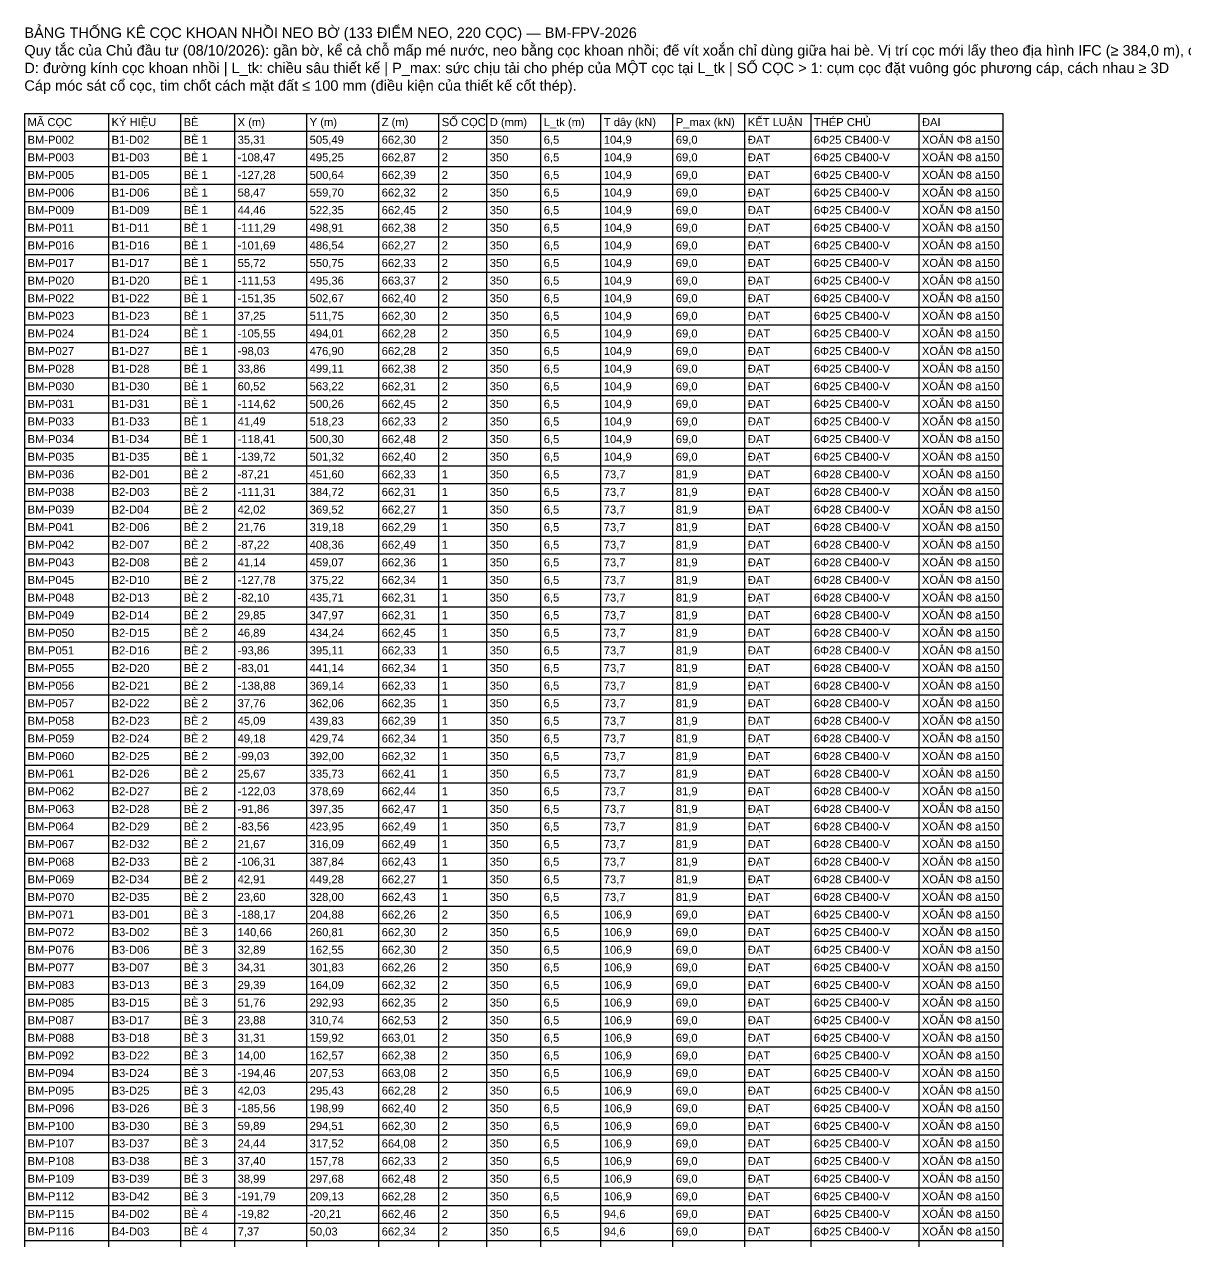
# Model space of a CAD drawing. Header units: metres. Extents: x -627 to 930, y -69 to 633.
# Drawn here: x 201 to 375.1, y 449.4 to 631.9 of the extents above; entities that cross this region are included whole.
import ezdxf

# ---------------------------------------------------------------- set-up
doc = ezdxf.new("R2010")
doc.units = ezdxf.units.M
doc.layers.add('07_BANG_THONG_KE_COC_BO', color=7, linetype='CONTINUOUS')
doc.styles.add('VN', font='arial.ttf')

msp = doc.modelspace()

# ---------------------------------------------------------------- linework, layer by layer
at = {"layer": '07_BANG_THONG_KE_COC_BO'}
for p, q in [((200.97, 618.488), (347.67, 618.488)), ((200.97, 618.488), (200.97, 264.728)), ((213.57, 618.488), (213.57, 264.728)), ((224.37, 618.488), (224.37, 264.728)), ((232.47, 618.488), (232.47, 264.728)), ((243.27, 618.488), (243.27, 264.728)), ((254.07, 618.488), (254.07, 264.728)), ((263.07, 618.488), (263.07, 264.728)), ((270.27, 618.488), (270.27, 264.728)), ((278.37, 618.488), (278.37, 264.728)), ((287.37, 618.488), (287.37, 264.728)), ((298.17, 618.488), (298.17, 264.728)), ((308.97, 618.488), (308.97, 264.728)), ((318.87, 618.488), (318.87, 264.728)), ((335.07, 618.488), (335.07, 264.728)), ((347.67, 618.488), (347.67, 264.728)), ((200.97, 615.848), (347.67, 615.848)), ((200.97, 613.208), (347.67, 613.208)), ((200.97, 610.568), (347.67, 610.568)), ((200.97, 607.928), (347.67, 607.928)), ((200.97, 605.288), (347.67, 605.288)), ((200.97, 602.648), (347.67, 602.648)), ((200.97, 600.008), (347.67, 600.008)), ((200.97, 597.368), (347.67, 597.368)), ((200.97, 594.728), (347.67, 594.728)), ((200.97, 592.088), (347.67, 592.088)), ((200.97, 589.448), (347.67, 589.448)), ((200.97, 586.808), (347.67, 586.808)), ((200.97, 584.168), (347.67, 584.168)), ((200.97, 581.528), (347.67, 581.528)), ((200.97, 578.888), (347.67, 578.888)), ((200.97, 576.248), (347.67, 576.248)), ((200.97, 573.608), (347.67, 573.608)), ((200.97, 570.968), (347.67, 570.968)), ((200.97, 568.328), (347.67, 568.328)), ((200.97, 565.688), (347.67, 565.688)), ((200.97, 563.048), (347.67, 563.048)), ((200.97, 560.408), (347.67, 560.408)), ((200.97, 557.768), (347.67, 557.768)), ((200.97, 555.128), (347.67, 555.128)), ((200.97, 552.488), (347.67, 552.488)), ((200.97, 549.848), (347.67, 549.848)), ((200.97, 547.208), (347.67, 547.208)), ((200.97, 544.568), (347.67, 544.568)), ((200.97, 541.928), (347.67, 541.928)), ((200.97, 539.288), (347.67, 539.288)), ((200.97, 536.648), (347.67, 536.648)), ((200.97, 534.008), (347.67, 534.008)), ((200.97, 531.368), (347.67, 531.368)), ((200.97, 528.728), (347.67, 528.728)), ((200.97, 526.088), (347.67, 526.088)), ((200.97, 523.448), (347.67, 523.448)), ((200.97, 520.808), (347.67, 520.808)), ((200.97, 518.168), (347.67, 518.168)), ((200.97, 515.528), (347.67, 515.528)), ((200.97, 512.888), (347.67, 512.888)), ((200.97, 510.248), (347.67, 510.248)), ((200.97, 507.608), (347.67, 507.608)), ((200.97, 504.968), (347.67, 504.968)), ((200.97, 502.328), (347.67, 502.328)), ((200.97, 499.688), (347.67, 499.688)), ((200.97, 497.048), (347.67, 497.048)), ((200.97, 494.408), (347.67, 494.408)), ((200.97, 491.768), (347.67, 491.768)), ((200.97, 489.128), (347.67, 489.128)), ((200.97, 486.488), (347.67, 486.488)), ((200.97, 483.848), (347.67, 483.848)), ((200.97, 481.208), (347.67, 481.208)), ((200.97, 478.568), (347.67, 478.568)), ((200.97, 475.928), (347.67, 475.928)), ((200.97, 473.288), (347.67, 473.288)), ((200.97, 470.648), (347.67, 470.648)), ((200.97, 468.008), (347.67, 468.008)), ((200.97, 465.368), (347.67, 465.368)), ((200.97, 462.728), (347.67, 462.728)), ((200.97, 460.088), (347.67, 460.088)), ((200.97, 457.448), (347.67, 457.448)), ((200.97, 454.808), (347.67, 454.808)), ((200.97, 452.168), (347.67, 452.168)), ((200.97, 449.528), (347.67, 449.528))]:
    msp.add_line(p, q, dxfattribs=at)

# ---------------------------------------------------------------- texts
at = {"layer": '07_BANG_THONG_KE_COC_BO', "style": 'VN'}
for s, height, p in [('BẢNG THỐNG KÊ CỌC KHOAN NHỒI NEO BỜ (133 ĐIỂM NEO, 220 CỌC) — BM-FPV-2026', 1.56, (200.97, 629.84)), ('Quy tắc của Chủ đầu tư (08/10/2026): gần bờ, kể cả chỗ mấp mé nước, neo bằng cọc khoan nhồi; đế vít xoắn chỉ dùng giữa hai bè. Vị trí cọc mới lấy theo địa hình IFC (≥ 384,0 m), chưa phải khảo sát.', 1.56, (200.97, 627.2)), ('D: đường kính cọc khoan nhồi | L_tk: chiều sâu thiết kế | P_max: sức chịu tải cho phép của MỘT cọc tại L_tk | SỐ CỌC > 1: cụm cọc đặt vuông góc phương cáp, cách nhau ≥ 3D', 1.56, (200.97, 624.56)), ('Cáp móc sát cổ cọc, tim chốt cách mặt đất ≤ 100 mm (điều kiện của thiết kế cốt thép).', 1.56, (200.97, 621.92)), ('MÃ CỌC', 1.2, (201.45, 616.616)), ('KÝ HIỆU', 1.2, (214.05, 616.616)), ('BÈ', 1.2, (224.85, 616.616)), ('X (m)', 1.2, (232.95, 616.616)), ('Y (m)', 1.2, (243.75, 616.616)), ('Z (m)', 1.2, (254.55, 616.616)), ('SỐ CỌC', 1.2, (263.55, 616.616)), ('D (mm)', 1.2, (270.75, 616.616)), ('L_tk (m)', 1.2, (278.85, 616.616)), ('T dây (kN)', 1.2, (287.85, 616.616)), ('P_max (kN)', 1.2, (298.65, 616.616)), ('KẾT LUẬN', 1.2, (309.45, 616.616)), ('THÉP CHỦ', 1.2, (319.35, 616.616)), ('ĐAI', 1.2, (335.55, 616.616)), ('BM-P002', 1.2, (201.45, 613.976)), ('B1-D02', 1.2, (214.05, 613.976)), ('BÈ 1', 1.2, (224.85, 613.976)), ('35,31', 1.2, (232.95, 613.976)), ('505,49', 1.2, (243.75, 613.976)), ('662,30', 1.2, (254.55, 613.976)), ('2', 1.2, (263.55, 613.976)), ('350', 1.2, (270.75, 613.976)), ('6,5', 1.2, (278.85, 613.976)), ('104,9', 1.2, (287.85, 613.976)), ('69,0', 1.2, (298.65, 613.976)), ('ĐẠT', 1.2, (309.45, 613.976)), ('6Φ25 CB400-V', 1.2, (319.35, 613.976)), ('XOẮN Φ8 a150', 1.2, (335.55, 613.976)), ('BM-P003', 1.2, (201.45, 611.336)), ('B1-D03', 1.2, (214.05, 611.336)), ('BÈ 1', 1.2, (224.85, 611.336)), ('-108,47', 1.2, (232.95, 611.336)), ('495,25', 1.2, (243.75, 611.336)), ('662,87', 1.2, (254.55, 611.336)), ('2', 1.2, (263.55, 611.336)), ('350', 1.2, (270.75, 611.336)), ('6,5', 1.2, (278.85, 611.336)), ('104,9', 1.2, (287.85, 611.336)), ('69,0', 1.2, (298.65, 611.336)), ('ĐẠT', 1.2, (309.45, 611.336)), ('6Φ25 CB400-V', 1.2, (319.35, 611.336)), ('XOẮN Φ8 a150', 1.2, (335.55, 611.336)), ('BM-P005', 1.2, (201.45, 608.696)), ('B1-D05', 1.2, (214.05, 608.696)), ('BÈ 1', 1.2, (224.85, 608.696)), ('-127,28', 1.2, (232.95, 608.696)), ('500,64', 1.2, (243.75, 608.696)), ('662,39', 1.2, (254.55, 608.696)), ('2', 1.2, (263.55, 608.696)), ('350', 1.2, (270.75, 608.696)), ('6,5', 1.2, (278.85, 608.696)), ('104,9', 1.2, (287.85, 608.696)), ('69,0', 1.2, (298.65, 608.696)), ('ĐẠT', 1.2, (309.45, 608.696)), ('6Φ25 CB400-V', 1.2, (319.35, 608.696)), ('XOẮN Φ8 a150', 1.2, (335.55, 608.696)), ('BM-P006', 1.2, (201.45, 606.056)), ('B1-D06', 1.2, (214.05, 606.056)), ('BÈ 1', 1.2, (224.85, 606.056)), ('58,47', 1.2, (232.95, 606.056)), ('559,70', 1.2, (243.75, 606.056)), ('662,32', 1.2, (254.55, 606.056)), ('2', 1.2, (263.55, 606.056)), ('350', 1.2, (270.75, 606.056)), ('6,5', 1.2, (278.85, 606.056)), ('104,9', 1.2, (287.85, 606.056)), ('69,0', 1.2, (298.65, 606.056)), ('ĐẠT', 1.2, (309.45, 606.056)), ('6Φ25 CB400-V', 1.2, (319.35, 606.056)), ('XOẮN Φ8 a150', 1.2, (335.55, 606.056)), ('BM-P009', 1.2, (201.45, 603.416)), ('B1-D09', 1.2, (214.05, 603.416)), ('BÈ 1', 1.2, (224.85, 603.416)), ('44,46', 1.2, (232.95, 603.416)), ('522,35', 1.2, (243.75, 603.416)), ('662,45', 1.2, (254.55, 603.416)), ('2', 1.2, (263.55, 603.416)), ('350', 1.2, (270.75, 603.416)), ('6,5', 1.2, (278.85, 603.416)), ('104,9', 1.2, (287.85, 603.416)), ('69,0', 1.2, (298.65, 603.416)), ('ĐẠT', 1.2, (309.45, 603.416)), ('6Φ25 CB400-V', 1.2, (319.35, 603.416)), ('XOẮN Φ8 a150', 1.2, (335.55, 603.416)), ('BÈ 1', 1.2, (224.85, 600.776)), ('XOẮN Φ8 a150', 1.2, (335.55, 600.776)), ('BM-P011', 1.2, (201.45, 600.776)), ('B1-D11', 1.2, (214.05, 600.776)), ('-111,29', 1.2, (232.95, 600.776)), ('498,91', 1.2, (243.75, 600.776)), ('662,38', 1.2, (254.55, 600.776)), ('2', 1.2, (263.55, 600.776)), ('350', 1.2, (270.75, 600.776)), ('6,5', 1.2, (278.85, 600.776)), ('104,9', 1.2, (287.85, 600.776)), ('69,0', 1.2, (298.65, 600.776)), ('ĐẠT', 1.2, (309.45, 600.776)), ('6Φ25 CB400-V', 1.2, (319.35, 600.776)), ('BM-P016', 1.2, (201.45, 598.136)), ('B1-D16', 1.2, (214.05, 598.136)), ('BÈ 1', 1.2, (224.85, 598.136)), ('-101,69', 1.2, (232.95, 598.136)), ('486,54', 1.2, (243.75, 598.136)), ('662,27', 1.2, (254.55, 598.136)), ('2', 1.2, (263.55, 598.136)), ('350', 1.2, (270.75, 598.136)), ('6,5', 1.2, (278.85, 598.136)), ('104,9', 1.2, (287.85, 598.136)), ('69,0', 1.2, (298.65, 598.136)), ('ĐẠT', 1.2, (309.45, 598.136)), ('6Φ25 CB400-V', 1.2, (319.35, 598.136)), ('XOẮN Φ8 a150', 1.2, (335.55, 598.136)), ('BÈ 1', 1.2, (224.85, 595.496)), ('XOẮN Φ8 a150', 1.2, (335.55, 595.496)), ('BM-P017', 1.2, (201.45, 595.496)), ('B1-D17', 1.2, (214.05, 595.496)), ('55,72', 1.2, (232.95, 595.496)), ('550,75', 1.2, (243.75, 595.496)), ('662,33', 1.2, (254.55, 595.496)), ('2', 1.2, (263.55, 595.496)), ('350', 1.2, (270.75, 595.496)), ('6,5', 1.2, (278.85, 595.496)), ('104,9', 1.2, (287.85, 595.496)), ('69,0', 1.2, (298.65, 595.496)), ('ĐẠT', 1.2, (309.45, 595.496)), ('6Φ25 CB400-V', 1.2, (319.35, 595.496)), ('BM-P020', 1.2, (201.45, 592.856)), ('B1-D20', 1.2, (214.05, 592.856)), ('BÈ 1', 1.2, (224.85, 592.856)), ('-111,53', 1.2, (232.95, 592.856)), ('495,36', 1.2, (243.75, 592.856)), ('663,37', 1.2, (254.55, 592.856)), ('2', 1.2, (263.55, 592.856)), ('350', 1.2, (270.75, 592.856)), ('6,5', 1.2, (278.85, 592.856)), ('104,9', 1.2, (287.85, 592.856)), ('69,0', 1.2, (298.65, 592.856)), ('ĐẠT', 1.2, (309.45, 592.856)), ('6Φ25 CB400-V', 1.2, (319.35, 592.856)), ('XOẮN Φ8 a150', 1.2, (335.55, 592.856)), ('BM-P022', 1.2, (201.45, 590.216)), ('B1-D22', 1.2, (214.05, 590.216)), ('BÈ 1', 1.2, (224.85, 590.216)), ('-151,35', 1.2, (232.95, 590.216)), ('502,67', 1.2, (243.75, 590.216)), ('662,40', 1.2, (254.55, 590.216)), ('2', 1.2, (263.55, 590.216)), ('350', 1.2, (270.75, 590.216)), ('6,5', 1.2, (278.85, 590.216)), ('104,9', 1.2, (287.85, 590.216)), ('69,0', 1.2, (298.65, 590.216)), ('ĐẠT', 1.2, (309.45, 590.216)), ('6Φ25 CB400-V', 1.2, (319.35, 590.216)), ('XOẮN Φ8 a150', 1.2, (335.55, 590.216)), ('BM-P023', 1.2, (201.45, 587.576)), ('B1-D23', 1.2, (214.05, 587.576)), ('BÈ 1', 1.2, (224.85, 587.576)), ('37,25', 1.2, (232.95, 587.576)), ('511,75', 1.2, (243.75, 587.576)), ('662,30', 1.2, (254.55, 587.576)), ('2', 1.2, (263.55, 587.576)), ('350', 1.2, (270.75, 587.576)), ('6,5', 1.2, (278.85, 587.576)), ('104,9', 1.2, (287.85, 587.576)), ('69,0', 1.2, (298.65, 587.576)), ('ĐẠT', 1.2, (309.45, 587.576)), ('6Φ25 CB400-V', 1.2, (319.35, 587.576)), ('XOẮN Φ8 a150', 1.2, (335.55, 587.576)), ('BM-P024', 1.2, (201.45, 584.936)), ('B1-D24', 1.2, (214.05, 584.936)), ('BÈ 1', 1.2, (224.85, 584.936)), ('-105,55', 1.2, (232.95, 584.936)), ('494,01', 1.2, (243.75, 584.936)), ('662,28', 1.2, (254.55, 584.936)), ('2', 1.2, (263.55, 584.936)), ('350', 1.2, (270.75, 584.936)), ('6,5', 1.2, (278.85, 584.936)), ('104,9', 1.2, (287.85, 584.936)), ('69,0', 1.2, (298.65, 584.936)), ('ĐẠT', 1.2, (309.45, 584.936)), ('6Φ25 CB400-V', 1.2, (319.35, 584.936)), ('XOẮN Φ8 a150', 1.2, (335.55, 584.936)), ('BM-P027', 1.2, (201.45, 582.296)), ('B1-D27', 1.2, (214.05, 582.296)), ('BÈ 1', 1.2, (224.85, 582.296)), ('-98,03', 1.2, (232.95, 582.296)), ('476,90', 1.2, (243.75, 582.296)), ('662,28', 1.2, (254.55, 582.296)), ('2', 1.2, (263.55, 582.296)), ('350', 1.2, (270.75, 582.296)), ('6,5', 1.2, (278.85, 582.296)), ('104,9', 1.2, (287.85, 582.296)), ('69,0', 1.2, (298.65, 582.296)), ('ĐẠT', 1.2, (309.45, 582.296)), ('6Φ25 CB400-V', 1.2, (319.35, 582.296)), ('XOẮN Φ8 a150', 1.2, (335.55, 582.296)), ('BM-P028', 1.2, (201.45, 579.656)), ('B1-D28', 1.2, (214.05, 579.656)), ('BÈ 1', 1.2, (224.85, 579.656)), ('33,86', 1.2, (232.95, 579.656)), ('499,11', 1.2, (243.75, 579.656)), ('662,38', 1.2, (254.55, 579.656)), ('2', 1.2, (263.55, 579.656)), ('350', 1.2, (270.75, 579.656)), ('6,5', 1.2, (278.85, 579.656)), ('104,9', 1.2, (287.85, 579.656)), ('69,0', 1.2, (298.65, 579.656)), ('ĐẠT', 1.2, (309.45, 579.656)), ('6Φ25 CB400-V', 1.2, (319.35, 579.656)), ('XOẮN Φ8 a150', 1.2, (335.55, 579.656)), ('BÈ 1', 1.2, (224.85, 577.016)), ('XOẮN Φ8 a150', 1.2, (335.55, 577.016)), ('BM-P030', 1.2, (201.45, 577.016)), ('B1-D30', 1.2, (214.05, 577.016)), ('60,52', 1.2, (232.95, 577.016)), ('563,22', 1.2, (243.75, 577.016)), ('662,31', 1.2, (254.55, 577.016)), ('2', 1.2, (263.55, 577.016)), ('350', 1.2, (270.75, 577.016)), ('6,5', 1.2, (278.85, 577.016)), ('104,9', 1.2, (287.85, 577.016)), ('69,0', 1.2, (298.65, 577.016)), ('ĐẠT', 1.2, (309.45, 577.016)), ('6Φ25 CB400-V', 1.2, (319.35, 577.016)), ('BM-P031', 1.2, (201.45, 574.376)), ('B1-D31', 1.2, (214.05, 574.376)), ('BÈ 1', 1.2, (224.85, 574.376)), ('-114,62', 1.2, (232.95, 574.376)), ('500,26', 1.2, (243.75, 574.376)), ('662,45', 1.2, (254.55, 574.376)), ('2', 1.2, (263.55, 574.376)), ('350', 1.2, (270.75, 574.376)), ('6,5', 1.2, (278.85, 574.376)), ('104,9', 1.2, (287.85, 574.376)), ('69,0', 1.2, (298.65, 574.376)), ('ĐẠT', 1.2, (309.45, 574.376)), ('6Φ25 CB400-V', 1.2, (319.35, 574.376)), ('XOẮN Φ8 a150', 1.2, (335.55, 574.376)), ('BÈ 1', 1.2, (224.85, 571.736)), ('XOẮN Φ8 a150', 1.2, (335.55, 571.736)), ('BM-P033', 1.2, (201.45, 571.736)), ('B1-D33', 1.2, (214.05, 571.736)), ('41,49', 1.2, (232.95, 571.736)), ('518,23', 1.2, (243.75, 571.736)), ('662,33', 1.2, (254.55, 571.736)), ('2', 1.2, (263.55, 571.736)), ('350', 1.2, (270.75, 571.736)), ('6,5', 1.2, (278.85, 571.736)), ('104,9', 1.2, (287.85, 571.736)), ('69,0', 1.2, (298.65, 571.736)), ('ĐẠT', 1.2, (309.45, 571.736)), ('6Φ25 CB400-V', 1.2, (319.35, 571.736)), ('BM-P034', 1.2, (201.45, 569.096)), ('B1-D34', 1.2, (214.05, 569.096)), ('BÈ 1', 1.2, (224.85, 569.096)), ('-118,41', 1.2, (232.95, 569.096)), ('500,30', 1.2, (243.75, 569.096)), ('662,48', 1.2, (254.55, 569.096)), ('2', 1.2, (263.55, 569.096)), ('350', 1.2, (270.75, 569.096)), ('6,5', 1.2, (278.85, 569.096)), ('104,9', 1.2, (287.85, 569.096)), ('69,0', 1.2, (298.65, 569.096)), ('ĐẠT', 1.2, (309.45, 569.096)), ('6Φ25 CB400-V', 1.2, (319.35, 569.096)), ('XOẮN Φ8 a150', 1.2, (335.55, 569.096)), ('BM-P035', 1.2, (201.45, 566.456)), ('B1-D35', 1.2, (214.05, 566.456)), ('BÈ 1', 1.2, (224.85, 566.456)), ('-139,72', 1.2, (232.95, 566.456)), ('501,32', 1.2, (243.75, 566.456)), ('662,40', 1.2, (254.55, 566.456)), ('2', 1.2, (263.55, 566.456)), ('350', 1.2, (270.75, 566.456)), ('6,5', 1.2, (278.85, 566.456)), ('104,9', 1.2, (287.85, 566.456)), ('69,0', 1.2, (298.65, 566.456)), ('ĐẠT', 1.2, (309.45, 566.456)), ('6Φ25 CB400-V', 1.2, (319.35, 566.456)), ('XOẮN Φ8 a150', 1.2, (335.55, 566.456)), ('BM-P036', 1.2, (201.45, 563.816)), ('B2-D01', 1.2, (214.05, 563.816)), ('BÈ 2', 1.2, (224.85, 563.816)), ('-87,21', 1.2, (232.95, 563.816)), ('451,60', 1.2, (243.75, 563.816)), ('662,33', 1.2, (254.55, 563.816)), ('1', 1.2, (263.55, 563.816)), ('350', 1.2, (270.75, 563.816)), ('6,5', 1.2, (278.85, 563.816)), ('73,7', 1.2, (287.85, 563.816)), ('81,9', 1.2, (298.65, 563.816)), ('ĐẠT', 1.2, (309.45, 563.816)), ('6Φ28 CB400-V', 1.2, (319.35, 563.816)), ('XOẮN Φ8 a150', 1.2, (335.55, 563.816)), ('BM-P038', 1.2, (201.45, 561.176)), ('B2-D03', 1.2, (214.05, 561.176)), ('BÈ 2', 1.2, (224.85, 561.176)), ('-111,31', 1.2, (232.95, 561.176)), ('384,72', 1.2, (243.75, 561.176)), ('662,31', 1.2, (254.55, 561.176)), ('1', 1.2, (263.55, 561.176)), ('350', 1.2, (270.75, 561.176)), ('6,5', 1.2, (278.85, 561.176)), ('73,7', 1.2, (287.85, 561.176)), ('81,9', 1.2, (298.65, 561.176)), ('ĐẠT', 1.2, (309.45, 561.176)), ('6Φ28 CB400-V', 1.2, (319.35, 561.176)), ('XOẮN Φ8 a150', 1.2, (335.55, 561.176)), ('BM-P039', 1.2, (201.45, 558.536)), ('B2-D04', 1.2, (214.05, 558.536)), ('BÈ 2', 1.2, (224.85, 558.536)), ('42,02', 1.2, (232.95, 558.536)), ('369,52', 1.2, (243.75, 558.536)), ('662,27', 1.2, (254.55, 558.536)), ('1', 1.2, (263.55, 558.536)), ('350', 1.2, (270.75, 558.536)), ('6,5', 1.2, (278.85, 558.536)), ('73,7', 1.2, (287.85, 558.536)), ('81,9', 1.2, (298.65, 558.536)), ('ĐẠT', 1.2, (309.45, 558.536)), ('6Φ28 CB400-V', 1.2, (319.35, 558.536)), ('XOẮN Φ8 a150', 1.2, (335.55, 558.536)), ('BM-P041', 1.2, (201.45, 555.896)), ('B2-D06', 1.2, (214.05, 555.896)), ('BÈ 2', 1.2, (224.85, 555.896)), ('21,76', 1.2, (232.95, 555.896)), ('319,18', 1.2, (243.75, 555.896)), ('662,29', 1.2, (254.55, 555.896)), ('1', 1.2, (263.55, 555.896)), ('350', 1.2, (270.75, 555.896)), ('6,5', 1.2, (278.85, 555.896)), ('73,7', 1.2, (287.85, 555.896)), ('81,9', 1.2, (298.65, 555.896)), ('ĐẠT', 1.2, (309.45, 555.896)), ('6Φ28 CB400-V', 1.2, (319.35, 555.896)), ('XOẮN Φ8 a150', 1.2, (335.55, 555.896)), ('XOẮN Φ8 a150', 1.2, (335.55, 553.256)), ('BM-P042', 1.2, (201.45, 553.256)), ('B2-D07', 1.2, (214.05, 553.256)), ('BÈ 2', 1.2, (224.85, 553.256)), ('-87,22', 1.2, (232.95, 553.256)), ('408,36', 1.2, (243.75, 553.256)), ('662,49', 1.2, (254.55, 553.256)), ('1', 1.2, (263.55, 553.256)), ('350', 1.2, (270.75, 553.256)), ('6,5', 1.2, (278.85, 553.256)), ('73,7', 1.2, (287.85, 553.256)), ('81,9', 1.2, (298.65, 553.256)), ('ĐẠT', 1.2, (309.45, 553.256)), ('6Φ28 CB400-V', 1.2, (319.35, 553.256)), ('BM-P043', 1.2, (201.45, 550.616)), ('B2-D08', 1.2, (214.05, 550.616)), ('BÈ 2', 1.2, (224.85, 550.616)), ('41,14', 1.2, (232.95, 550.616)), ('459,07', 1.2, (243.75, 550.616)), ('662,36', 1.2, (254.55, 550.616)), ('1', 1.2, (263.55, 550.616)), ('350', 1.2, (270.75, 550.616)), ('6,5', 1.2, (278.85, 550.616)), ('73,7', 1.2, (287.85, 550.616)), ('81,9', 1.2, (298.65, 550.616)), ('ĐẠT', 1.2, (309.45, 550.616)), ('6Φ28 CB400-V', 1.2, (319.35, 550.616)), ('XOẮN Φ8 a150', 1.2, (335.55, 550.616)), ('BÈ 2', 1.2, (224.85, 547.976)), ('XOẮN Φ8 a150', 1.2, (335.55, 547.976)), ('BM-P045', 1.2, (201.45, 547.976)), ('B2-D10', 1.2, (214.05, 547.976)), ('-127,78', 1.2, (232.95, 547.976)), ('375,22', 1.2, (243.75, 547.976)), ('662,34', 1.2, (254.55, 547.976)), ('1', 1.2, (263.55, 547.976)), ('350', 1.2, (270.75, 547.976)), ('6,5', 1.2, (278.85, 547.976)), ('73,7', 1.2, (287.85, 547.976)), ('81,9', 1.2, (298.65, 547.976)), ('ĐẠT', 1.2, (309.45, 547.976)), ('6Φ28 CB400-V', 1.2, (319.35, 547.976)), ('BM-P048', 1.2, (201.45, 545.336)), ('B2-D13', 1.2, (214.05, 545.336)), ('BÈ 2', 1.2, (224.85, 545.336)), ('-82,10', 1.2, (232.95, 545.336)), ('435,71', 1.2, (243.75, 545.336)), ('662,31', 1.2, (254.55, 545.336)), ('1', 1.2, (263.55, 545.336)), ('350', 1.2, (270.75, 545.336)), ('6,5', 1.2, (278.85, 545.336)), ('73,7', 1.2, (287.85, 545.336)), ('81,9', 1.2, (298.65, 545.336)), ('ĐẠT', 1.2, (309.45, 545.336)), ('6Φ28 CB400-V', 1.2, (319.35, 545.336)), ('XOẮN Φ8 a150', 1.2, (335.55, 545.336)), ('BM-P049', 1.2, (201.45, 542.696)), ('B2-D14', 1.2, (214.05, 542.696)), ('BÈ 2', 1.2, (224.85, 542.696)), ('29,85', 1.2, (232.95, 542.696)), ('347,97', 1.2, (243.75, 542.696)), ('662,31', 1.2, (254.55, 542.696)), ('1', 1.2, (263.55, 542.696)), ('350', 1.2, (270.75, 542.696)), ('6,5', 1.2, (278.85, 542.696)), ('73,7', 1.2, (287.85, 542.696)), ('81,9', 1.2, (298.65, 542.696)), ('ĐẠT', 1.2, (309.45, 542.696)), ('6Φ28 CB400-V', 1.2, (319.35, 542.696)), ('XOẮN Φ8 a150', 1.2, (335.55, 542.696)), ('BM-P050', 1.2, (201.45, 540.056)), ('B2-D15', 1.2, (214.05, 540.056)), ('BÈ 2', 1.2, (224.85, 540.056)), ('46,89', 1.2, (232.95, 540.056)), ('434,24', 1.2, (243.75, 540.056)), ('662,45', 1.2, (254.55, 540.056)), ('1', 1.2, (263.55, 540.056)), ('350', 1.2, (270.75, 540.056)), ('6,5', 1.2, (278.85, 540.056)), ('73,7', 1.2, (287.85, 540.056)), ('81,9', 1.2, (298.65, 540.056)), ('ĐẠT', 1.2, (309.45, 540.056)), ('6Φ28 CB400-V', 1.2, (319.35, 540.056)), ('XOẮN Φ8 a150', 1.2, (335.55, 540.056)), ('BM-P051', 1.2, (201.45, 537.416)), ('B2-D16', 1.2, (214.05, 537.416)), ('BÈ 2', 1.2, (224.85, 537.416)), ('-93,86', 1.2, (232.95, 537.416)), ('395,11', 1.2, (243.75, 537.416)), ('662,33', 1.2, (254.55, 537.416)), ('1', 1.2, (263.55, 537.416)), ('350', 1.2, (270.75, 537.416)), ('6,5', 1.2, (278.85, 537.416)), ('73,7', 1.2, (287.85, 537.416)), ('81,9', 1.2, (298.65, 537.416)), ('ĐẠT', 1.2, (309.45, 537.416)), ('6Φ28 CB400-V', 1.2, (319.35, 537.416)), ('XOẮN Φ8 a150', 1.2, (335.55, 537.416)), ('BM-P055', 1.2, (201.45, 534.776)), ('B2-D20', 1.2, (214.05, 534.776)), ('BÈ 2', 1.2, (224.85, 534.776)), ('-83,01', 1.2, (232.95, 534.776)), ('441,14', 1.2, (243.75, 534.776)), ('662,34', 1.2, (254.55, 534.776)), ('1', 1.2, (263.55, 534.776)), ('350', 1.2, (270.75, 534.776)), ('6,5', 1.2, (278.85, 534.776)), ('73,7', 1.2, (287.85, 534.776)), ('81,9', 1.2, (298.65, 534.776)), ('ĐẠT', 1.2, (309.45, 534.776)), ('6Φ28 CB400-V', 1.2, (319.35, 534.776)), ('XOẮN Φ8 a150', 1.2, (335.55, 534.776)), ('BM-P056', 1.2, (201.45, 532.136)), ('B2-D21', 1.2, (214.05, 532.136)), ('BÈ 2', 1.2, (224.85, 532.136)), ('-138,88', 1.2, (232.95, 532.136)), ('369,14', 1.2, (243.75, 532.136)), ('662,33', 1.2, (254.55, 532.136)), ('1', 1.2, (263.55, 532.136)), ('350', 1.2, (270.75, 532.136)), ('6,5', 1.2, (278.85, 532.136)), ('73,7', 1.2, (287.85, 532.136)), ('81,9', 1.2, (298.65, 532.136)), ('ĐẠT', 1.2, (309.45, 532.136)), ('6Φ28 CB400-V', 1.2, (319.35, 532.136)), ('XOẮN Φ8 a150', 1.2, (335.55, 532.136)), ('BM-P057', 1.2, (201.45, 529.496)), ('B2-D22', 1.2, (214.05, 529.496)), ('BÈ 2', 1.2, (224.85, 529.496)), ('37,76', 1.2, (232.95, 529.496)), ('362,06', 1.2, (243.75, 529.496)), ('662,35', 1.2, (254.55, 529.496)), ('1', 1.2, (263.55, 529.496)), ('350', 1.2, (270.75, 529.496)), ('6,5', 1.2, (278.85, 529.496)), ('73,7', 1.2, (287.85, 529.496)), ('81,9', 1.2, (298.65, 529.496)), ('ĐẠT', 1.2, (309.45, 529.496)), ('6Φ28 CB400-V', 1.2, (319.35, 529.496)), ('XOẮN Φ8 a150', 1.2, (335.55, 529.496)), ('BM-P058', 1.2, (201.45, 526.856)), ('B2-D23', 1.2, (214.05, 526.856)), ('BÈ 2', 1.2, (224.85, 526.856)), ('45,09', 1.2, (232.95, 526.856)), ('439,83', 1.2, (243.75, 526.856)), ('662,39', 1.2, (254.55, 526.856)), ('1', 1.2, (263.55, 526.856)), ('350', 1.2, (270.75, 526.856)), ('6,5', 1.2, (278.85, 526.856)), ('73,7', 1.2, (287.85, 526.856)), ('81,9', 1.2, (298.65, 526.856)), ('ĐẠT', 1.2, (309.45, 526.856)), ('6Φ28 CB400-V', 1.2, (319.35, 526.856)), ('XOẮN Φ8 a150', 1.2, (335.55, 526.856)), ('BÈ 2', 1.2, (224.85, 524.216)), ('XOẮN Φ8 a150', 1.2, (335.55, 524.216)), ('BM-P059', 1.2, (201.45, 524.216)), ('B2-D24', 1.2, (214.05, 524.216)), ('49,18', 1.2, (232.95, 524.216)), ('429,74', 1.2, (243.75, 524.216)), ('662,34', 1.2, (254.55, 524.216)), ('1', 1.2, (263.55, 524.216)), ('350', 1.2, (270.75, 524.216)), ('6,5', 1.2, (278.85, 524.216)), ('73,7', 1.2, (287.85, 524.216)), ('81,9', 1.2, (298.65, 524.216)), ('ĐẠT', 1.2, (309.45, 524.216)), ('6Φ28 CB400-V', 1.2, (319.35, 524.216)), ('BM-P060', 1.2, (201.45, 521.576)), ('B2-D25', 1.2, (214.05, 521.576)), ('BÈ 2', 1.2, (224.85, 521.576)), ('-99,03', 1.2, (232.95, 521.576)), ('392,00', 1.2, (243.75, 521.576)), ('662,32', 1.2, (254.55, 521.576)), ('1', 1.2, (263.55, 521.576)), ('350', 1.2, (270.75, 521.576)), ('6,5', 1.2, (278.85, 521.576)), ('73,7', 1.2, (287.85, 521.576)), ('81,9', 1.2, (298.65, 521.576)), ('ĐẠT', 1.2, (309.45, 521.576)), ('6Φ28 CB400-V', 1.2, (319.35, 521.576)), ('XOẮN Φ8 a150', 1.2, (335.55, 521.576)), ('BM-P061', 1.2, (201.45, 518.936)), ('B2-D26', 1.2, (214.05, 518.936)), ('BÈ 2', 1.2, (224.85, 518.936)), ('25,67', 1.2, (232.95, 518.936)), ('335,73', 1.2, (243.75, 518.936)), ('662,41', 1.2, (254.55, 518.936)), ('1', 1.2, (263.55, 518.936)), ('350', 1.2, (270.75, 518.936)), ('6,5', 1.2, (278.85, 518.936)), ('73,7', 1.2, (287.85, 518.936)), ('81,9', 1.2, (298.65, 518.936)), ('ĐẠT', 1.2, (309.45, 518.936)), ('6Φ28 CB400-V', 1.2, (319.35, 518.936)), ('XOẮN Φ8 a150', 1.2, (335.55, 518.936)), ('BM-P062', 1.2, (201.45, 516.296)), ('B2-D27', 1.2, (214.05, 516.296)), ('BÈ 2', 1.2, (224.85, 516.296)), ('-122,03', 1.2, (232.95, 516.296)), ('378,69', 1.2, (243.75, 516.296)), ('662,44', 1.2, (254.55, 516.296)), ('1', 1.2, (263.55, 516.296)), ('350', 1.2, (270.75, 516.296)), ('6,5', 1.2, (278.85, 516.296)), ('73,7', 1.2, (287.85, 516.296)), ('81,9', 1.2, (298.65, 516.296)), ('ĐẠT', 1.2, (309.45, 516.296)), ('6Φ28 CB400-V', 1.2, (319.35, 516.296)), ('XOẮN Φ8 a150', 1.2, (335.55, 516.296)), ('BM-P063', 1.2, (201.45, 513.656)), ('B2-D28', 1.2, (214.05, 513.656)), ('BÈ 2', 1.2, (224.85, 513.656)), ('-91,86', 1.2, (232.95, 513.656)), ('397,35', 1.2, (243.75, 513.656)), ('662,47', 1.2, (254.55, 513.656)), ('1', 1.2, (263.55, 513.656)), ('350', 1.2, (270.75, 513.656)), ('6,5', 1.2, (278.85, 513.656)), ('73,7', 1.2, (287.85, 513.656)), ('81,9', 1.2, (298.65, 513.656)), ('ĐẠT', 1.2, (309.45, 513.656)), ('6Φ28 CB400-V', 1.2, (319.35, 513.656)), ('XOẮN Φ8 a150', 1.2, (335.55, 513.656)), ('BM-P064', 1.2, (201.45, 511.016)), ('B2-D29', 1.2, (214.05, 511.016)), ('BÈ 2', 1.2, (224.85, 511.016)), ('-83,56', 1.2, (232.95, 511.016)), ('423,95', 1.2, (243.75, 511.016)), ('662,49', 1.2, (254.55, 511.016)), ('1', 1.2, (263.55, 511.016)), ('350', 1.2, (270.75, 511.016)), ('6,5', 1.2, (278.85, 511.016)), ('73,7', 1.2, (287.85, 511.016)), ('81,9', 1.2, (298.65, 511.016)), ('ĐẠT', 1.2, (309.45, 511.016)), ('6Φ28 CB400-V', 1.2, (319.35, 511.016)), ('XOẮN Φ8 a150', 1.2, (335.55, 511.016)), ('BM-P067', 1.2, (201.45, 508.376)), ('B2-D32', 1.2, (214.05, 508.376)), ('BÈ 2', 1.2, (224.85, 508.376)), ('21,67', 1.2, (232.95, 508.376)), ('316,09', 1.2, (243.75, 508.376)), ('662,49', 1.2, (254.55, 508.376)), ('1', 1.2, (263.55, 508.376)), ('350', 1.2, (270.75, 508.376)), ('6,5', 1.2, (278.85, 508.376)), ('73,7', 1.2, (287.85, 508.376)), ('81,9', 1.2, (298.65, 508.376)), ('ĐẠT', 1.2, (309.45, 508.376)), ('6Φ28 CB400-V', 1.2, (319.35, 508.376)), ('XOẮN Φ8 a150', 1.2, (335.55, 508.376)), ('BM-P068', 1.2, (201.45, 505.736)), ('B2-D33', 1.2, (214.05, 505.736)), ('BÈ 2', 1.2, (224.85, 505.736)), ('-106,31', 1.2, (232.95, 505.736)), ('387,84', 1.2, (243.75, 505.736)), ('662,43', 1.2, (254.55, 505.736)), ('1', 1.2, (263.55, 505.736)), ('350', 1.2, (270.75, 505.736)), ('6,5', 1.2, (278.85, 505.736)), ('73,7', 1.2, (287.85, 505.736)), ('81,9', 1.2, (298.65, 505.736)), ('ĐẠT', 1.2, (309.45, 505.736)), ('6Φ28 CB400-V', 1.2, (319.35, 505.736)), ('XOẮN Φ8 a150', 1.2, (335.55, 505.736)), ('BM-P069', 1.2, (201.45, 503.096)), ('B2-D34', 1.2, (214.05, 503.096)), ('BÈ 2', 1.2, (224.85, 503.096)), ('42,91', 1.2, (232.95, 503.096)), ('449,28', 1.2, (243.75, 503.096)), ('662,27', 1.2, (254.55, 503.096)), ('1', 1.2, (263.55, 503.096)), ('350', 1.2, (270.75, 503.096)), ('6,5', 1.2, (278.85, 503.096)), ('73,7', 1.2, (287.85, 503.096)), ('81,9', 1.2, (298.65, 503.096)), ('ĐẠT', 1.2, (309.45, 503.096)), ('6Φ28 CB400-V', 1.2, (319.35, 503.096)), ('XOẮN Φ8 a150', 1.2, (335.55, 503.096)), ('BÈ 2', 1.2, (224.85, 500.456)), ('XOẮN Φ8 a150', 1.2, (335.55, 500.456)), ('BM-P070', 1.2, (201.45, 500.456)), ('B2-D35', 1.2, (214.05, 500.456)), ('23,60', 1.2, (232.95, 500.456)), ('328,00', 1.2, (243.75, 500.456)), ('662,43', 1.2, (254.55, 500.456)), ('1', 1.2, (263.55, 500.456)), ('350', 1.2, (270.75, 500.456)), ('6,5', 1.2, (278.85, 500.456)), ('73,7', 1.2, (287.85, 500.456)), ('81,9', 1.2, (298.65, 500.456)), ('ĐẠT', 1.2, (309.45, 500.456)), ('6Φ28 CB400-V', 1.2, (319.35, 500.456)), ('BM-P071', 1.2, (201.45, 497.816)), ('B3-D01', 1.2, (214.05, 497.816)), ('BÈ 3', 1.2, (224.85, 497.816)), ('-188,17', 1.2, (232.95, 497.816)), ('204,88', 1.2, (243.75, 497.816)), ('662,26', 1.2, (254.55, 497.816)), ('2', 1.2, (263.55, 497.816)), ('350', 1.2, (270.75, 497.816)), ('6,5', 1.2, (278.85, 497.816)), ('106,9', 1.2, (287.85, 497.816)), ('69,0', 1.2, (298.65, 497.816)), ('ĐẠT', 1.2, (309.45, 497.816)), ('6Φ25 CB400-V', 1.2, (319.35, 497.816)), ('XOẮN Φ8 a150', 1.2, (335.55, 497.816)), ('BÈ 3', 1.2, (224.85, 495.176)), ('XOẮN Φ8 a150', 1.2, (335.55, 495.176)), ('BM-P072', 1.2, (201.45, 495.176)), ('B3-D02', 1.2, (214.05, 495.176)), ('140,66', 1.2, (232.95, 495.176)), ('260,81', 1.2, (243.75, 495.176)), ('662,30', 1.2, (254.55, 495.176)), ('2', 1.2, (263.55, 495.176)), ('350', 1.2, (270.75, 495.176)), ('6,5', 1.2, (278.85, 495.176)), ('106,9', 1.2, (287.85, 495.176)), ('69,0', 1.2, (298.65, 495.176)), ('ĐẠT', 1.2, (309.45, 495.176)), ('6Φ25 CB400-V', 1.2, (319.35, 495.176)), ('BM-P076', 1.2, (201.45, 492.536)), ('B3-D06', 1.2, (214.05, 492.536)), ('BÈ 3', 1.2, (224.85, 492.536)), ('32,89', 1.2, (232.95, 492.536)), ('162,55', 1.2, (243.75, 492.536)), ('662,30', 1.2, (254.55, 492.536)), ('2', 1.2, (263.55, 492.536)), ('350', 1.2, (270.75, 492.536)), ('6,5', 1.2, (278.85, 492.536)), ('106,9', 1.2, (287.85, 492.536)), ('69,0', 1.2, (298.65, 492.536)), ('ĐẠT', 1.2, (309.45, 492.536)), ('6Φ25 CB400-V', 1.2, (319.35, 492.536)), ('XOẮN Φ8 a150', 1.2, (335.55, 492.536)), ('BM-P077', 1.2, (201.45, 489.896)), ('B3-D07', 1.2, (214.05, 489.896)), ('BÈ 3', 1.2, (224.85, 489.896)), ('34,31', 1.2, (232.95, 489.896)), ('301,83', 1.2, (243.75, 489.896)), ('662,26', 1.2, (254.55, 489.896)), ('2', 1.2, (263.55, 489.896)), ('350', 1.2, (270.75, 489.896)), ('6,5', 1.2, (278.85, 489.896)), ('106,9', 1.2, (287.85, 489.896)), ('69,0', 1.2, (298.65, 489.896)), ('ĐẠT', 1.2, (309.45, 489.896)), ('6Φ25 CB400-V', 1.2, (319.35, 489.896)), ('XOẮN Φ8 a150', 1.2, (335.55, 489.896)), ('BM-P083', 1.2, (201.45, 487.256)), ('B3-D13', 1.2, (214.05, 487.256)), ('BÈ 3', 1.2, (224.85, 487.256)), ('29,39', 1.2, (232.95, 487.256)), ('164,09', 1.2, (243.75, 487.256)), ('662,32', 1.2, (254.55, 487.256)), ('2', 1.2, (263.55, 487.256)), ('350', 1.2, (270.75, 487.256)), ('6,5', 1.2, (278.85, 487.256)), ('106,9', 1.2, (287.85, 487.256)), ('69,0', 1.2, (298.65, 487.256)), ('ĐẠT', 1.2, (309.45, 487.256)), ('6Φ25 CB400-V', 1.2, (319.35, 487.256)), ('XOẮN Φ8 a150', 1.2, (335.55, 487.256)), ('BM-P085', 1.2, (201.45, 484.616)), ('B3-D15', 1.2, (214.05, 484.616)), ('BÈ 3', 1.2, (224.85, 484.616)), ('51,76', 1.2, (232.95, 484.616)), ('292,93', 1.2, (243.75, 484.616)), ('662,35', 1.2, (254.55, 484.616)), ('2', 1.2, (263.55, 484.616)), ('350', 1.2, (270.75, 484.616)), ('6,5', 1.2, (278.85, 484.616)), ('106,9', 1.2, (287.85, 484.616)), ('69,0', 1.2, (298.65, 484.616)), ('ĐẠT', 1.2, (309.45, 484.616)), ('6Φ25 CB400-V', 1.2, (319.35, 484.616)), ('XOẮN Φ8 a150', 1.2, (335.55, 484.616)), ('BM-P087', 1.2, (201.45, 481.976)), ('B3-D17', 1.2, (214.05, 481.976)), ('BÈ 3', 1.2, (224.85, 481.976)), ('23,88', 1.2, (232.95, 481.976)), ('310,74', 1.2, (243.75, 481.976)), ('662,53', 1.2, (254.55, 481.976)), ('2', 1.2, (263.55, 481.976)), ('350', 1.2, (270.75, 481.976)), ('6,5', 1.2, (278.85, 481.976)), ('106,9', 1.2, (287.85, 481.976)), ('69,0', 1.2, (298.65, 481.976)), ('ĐẠT', 1.2, (309.45, 481.976)), ('6Φ25 CB400-V', 1.2, (319.35, 481.976)), ('XOẮN Φ8 a150', 1.2, (335.55, 481.976)), ('BM-P088', 1.2, (201.45, 479.336)), ('B3-D18', 1.2, (214.05, 479.336)), ('BÈ 3', 1.2, (224.85, 479.336)), ('31,31', 1.2, (232.95, 479.336)), ('159,92', 1.2, (243.75, 479.336)), ('663,01', 1.2, (254.55, 479.336)), ('2', 1.2, (263.55, 479.336)), ('350', 1.2, (270.75, 479.336)), ('6,5', 1.2, (278.85, 479.336)), ('106,9', 1.2, (287.85, 479.336)), ('69,0', 1.2, (298.65, 479.336)), ('ĐẠT', 1.2, (309.45, 479.336)), ('6Φ25 CB400-V', 1.2, (319.35, 479.336)), ('XOẮN Φ8 a150', 1.2, (335.55, 479.336)), ('BÈ 3', 1.2, (224.85, 476.696)), ('XOẮN Φ8 a150', 1.2, (335.55, 476.696)), ('BM-P092', 1.2, (201.45, 476.696)), ('B3-D22', 1.2, (214.05, 476.696)), ('14,00', 1.2, (232.95, 476.696)), ('162,57', 1.2, (243.75, 476.696)), ('662,38', 1.2, (254.55, 476.696)), ('2', 1.2, (263.55, 476.696)), ('350', 1.2, (270.75, 476.696)), ('6,5', 1.2, (278.85, 476.696)), ('106,9', 1.2, (287.85, 476.696)), ('69,0', 1.2, (298.65, 476.696)), ('ĐẠT', 1.2, (309.45, 476.696)), ('6Φ25 CB400-V', 1.2, (319.35, 476.696)), ('BM-P094', 1.2, (201.45, 474.056)), ('B3-D24', 1.2, (214.05, 474.056)), ('BÈ 3', 1.2, (224.85, 474.056)), ('-194,46', 1.2, (232.95, 474.056)), ('207,53', 1.2, (243.75, 474.056)), ('663,08', 1.2, (254.55, 474.056)), ('2', 1.2, (263.55, 474.056)), ('350', 1.2, (270.75, 474.056)), ('6,5', 1.2, (278.85, 474.056)), ('106,9', 1.2, (287.85, 474.056)), ('69,0', 1.2, (298.65, 474.056)), ('ĐẠT', 1.2, (309.45, 474.056)), ('6Φ25 CB400-V', 1.2, (319.35, 474.056)), ('XOẮN Φ8 a150', 1.2, (335.55, 474.056)), ('BÈ 3', 1.2, (224.85, 471.416)), ('XOẮN Φ8 a150', 1.2, (335.55, 471.416)), ('BM-P095', 1.2, (201.45, 471.416)), ('B3-D25', 1.2, (214.05, 471.416)), ('42,03', 1.2, (232.95, 471.416)), ('295,43', 1.2, (243.75, 471.416)), ('662,28', 1.2, (254.55, 471.416)), ('2', 1.2, (263.55, 471.416)), ('350', 1.2, (270.75, 471.416)), ('6,5', 1.2, (278.85, 471.416)), ('106,9', 1.2, (287.85, 471.416)), ('69,0', 1.2, (298.65, 471.416)), ('ĐẠT', 1.2, (309.45, 471.416)), ('6Φ25 CB400-V', 1.2, (319.35, 471.416)), ('BM-P096', 1.2, (201.45, 468.776)), ('B3-D26', 1.2, (214.05, 468.776)), ('BÈ 3', 1.2, (224.85, 468.776)), ('-185,56', 1.2, (232.95, 468.776)), ('198,99', 1.2, (243.75, 468.776)), ('662,40', 1.2, (254.55, 468.776)), ('2', 1.2, (263.55, 468.776)), ('350', 1.2, (270.75, 468.776)), ('6,5', 1.2, (278.85, 468.776)), ('106,9', 1.2, (287.85, 468.776)), ('69,0', 1.2, (298.65, 468.776)), ('ĐẠT', 1.2, (309.45, 468.776)), ('6Φ25 CB400-V', 1.2, (319.35, 468.776)), ('XOẮN Φ8 a150', 1.2, (335.55, 468.776)), ('BM-P100', 1.2, (201.45, 466.136)), ('B3-D30', 1.2, (214.05, 466.136)), ('BÈ 3', 1.2, (224.85, 466.136)), ('59,89', 1.2, (232.95, 466.136)), ('294,51', 1.2, (243.75, 466.136)), ('662,30', 1.2, (254.55, 466.136)), ('2', 1.2, (263.55, 466.136)), ('350', 1.2, (270.75, 466.136)), ('6,5', 1.2, (278.85, 466.136)), ('106,9', 1.2, (287.85, 466.136)), ('69,0', 1.2, (298.65, 466.136)), ('ĐẠT', 1.2, (309.45, 466.136)), ('6Φ25 CB400-V', 1.2, (319.35, 466.136)), ('XOẮN Φ8 a150', 1.2, (335.55, 466.136)), ('BM-P107', 1.2, (201.45, 463.496)), ('B3-D37', 1.2, (214.05, 463.496)), ('BÈ 3', 1.2, (224.85, 463.496)), ('24,44', 1.2, (232.95, 463.496)), ('317,52', 1.2, (243.75, 463.496)), ('664,08', 1.2, (254.55, 463.496)), ('2', 1.2, (263.55, 463.496)), ('350', 1.2, (270.75, 463.496)), ('6,5', 1.2, (278.85, 463.496)), ('106,9', 1.2, (287.85, 463.496)), ('69,0', 1.2, (298.65, 463.496)), ('ĐẠT', 1.2, (309.45, 463.496)), ('6Φ25 CB400-V', 1.2, (319.35, 463.496)), ('XOẮN Φ8 a150', 1.2, (335.55, 463.496)), ('BM-P108', 1.2, (201.45, 460.856)), ('B3-D38', 1.2, (214.05, 460.856)), ('BÈ 3', 1.2, (224.85, 460.856)), ('37,40', 1.2, (232.95, 460.856)), ('157,78', 1.2, (243.75, 460.856)), ('662,33', 1.2, (254.55, 460.856)), ('2', 1.2, (263.55, 460.856)), ('350', 1.2, (270.75, 460.856)), ('6,5', 1.2, (278.85, 460.856)), ('106,9', 1.2, (287.85, 460.856)), ('69,0', 1.2, (298.65, 460.856)), ('ĐẠT', 1.2, (309.45, 460.856)), ('6Φ25 CB400-V', 1.2, (319.35, 460.856)), ('XOẮN Φ8 a150', 1.2, (335.55, 460.856)), ('BM-P109', 1.2, (201.45, 458.216)), ('B3-D39', 1.2, (214.05, 458.216)), ('BÈ 3', 1.2, (224.85, 458.216)), ('38,99', 1.2, (232.95, 458.216)), ('297,68', 1.2, (243.75, 458.216)), ('662,48', 1.2, (254.55, 458.216)), ('2', 1.2, (263.55, 458.216)), ('350', 1.2, (270.75, 458.216)), ('6,5', 1.2, (278.85, 458.216)), ('106,9', 1.2, (287.85, 458.216)), ('69,0', 1.2, (298.65, 458.216)), ('ĐẠT', 1.2, (309.45, 458.216)), ('6Φ25 CB400-V', 1.2, (319.35, 458.216)), ('XOẮN Φ8 a150', 1.2, (335.55, 458.216)), ('BM-P112', 1.2, (201.45, 455.576)), ('B3-D42', 1.2, (214.05, 455.576)), ('BÈ 3', 1.2, (224.85, 455.576)), ('-191,79', 1.2, (232.95, 455.576)), ('209,13', 1.2, (243.75, 455.576)), ('662,28', 1.2, (254.55, 455.576)), ('2', 1.2, (263.55, 455.576)), ('350', 1.2, (270.75, 455.576)), ('6,5', 1.2, (278.85, 455.576)), ('106,9', 1.2, (287.85, 455.576)), ('69,0', 1.2, (298.65, 455.576)), ('ĐẠT', 1.2, (309.45, 455.576)), ('6Φ25 CB400-V', 1.2, (319.35, 455.576)), ('XOẮN Φ8 a150', 1.2, (335.55, 455.576)), ('BÈ 4', 1.2, (224.85, 452.936)), ('XOẮN Φ8 a150', 1.2, (335.55, 452.936)), ('BM-P115', 1.2, (201.45, 452.936)), ('B4-D02', 1.2, (214.05, 452.936)), ('-19,82', 1.2, (232.95, 452.936)), ('-20,21', 1.2, (243.75, 452.936)), ('662,46', 1.2, (254.55, 452.936)), ('2', 1.2, (263.55, 452.936)), ('350', 1.2, (270.75, 452.936)), ('6,5', 1.2, (278.85, 452.936)), ('94,6', 1.2, (287.85, 452.936)), ('69,0', 1.2, (298.65, 452.936)), ('ĐẠT', 1.2, (309.45, 452.936)), ('6Φ25 CB400-V', 1.2, (319.35, 452.936)), ('BM-P116', 1.2, (201.45, 450.296)), ('B4-D03', 1.2, (214.05, 450.296)), ('BÈ 4', 1.2, (224.85, 450.296)), ('7,37', 1.2, (232.95, 450.296)), ('50,03', 1.2, (243.75, 450.296)), ('662,34', 1.2, (254.55, 450.296)), ('2', 1.2, (263.55, 450.296)), ('350', 1.2, (270.75, 450.296)), ('6,5', 1.2, (278.85, 450.296)), ('94,6', 1.2, (287.85, 450.296)), ('69,0', 1.2, (298.65, 450.296)), ('ĐẠT', 1.2, (309.45, 450.296)), ('6Φ25 CB400-V', 1.2, (319.35, 450.296)), ('XOẮN Φ8 a150', 1.2, (335.55, 450.296))]:
    msp.add_text(s, height=height, dxfattribs=at).set_placement(p)

doc.saveas('drawing.dxf')
